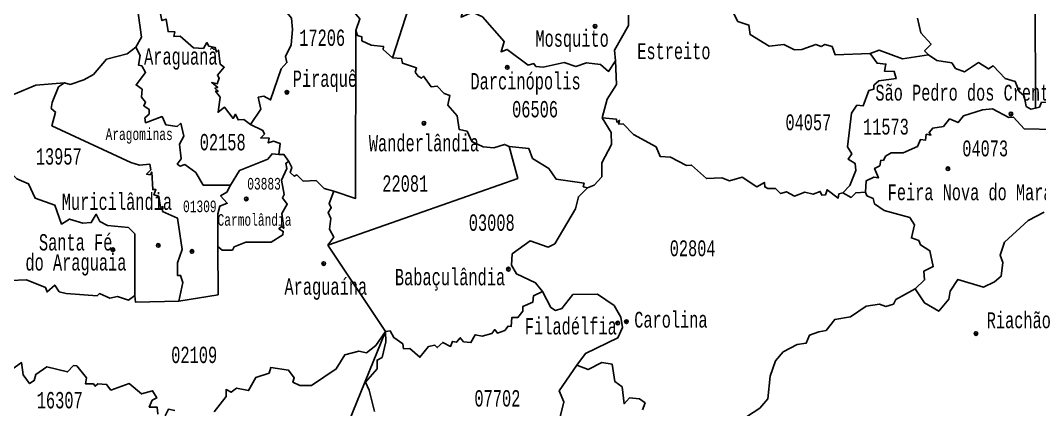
# Model space of a CAD drawing. Header units: millimetres. Extents: x 9851 to 10267, y 23387 to 23778.
# Drawn here: x 10101.29 to 10126.13, y 23649.32 to 23658.81 of the extents above; entities that cross this region are included whole.
import ezdxf
from ezdxf.enums import TextEntityAlignment as Align

# ---------------------------------------------------------------- set-up
doc = ezdxf.new("R2010")
doc.units = ezdxf.units.MM
doc.layers.add('3', color=7, linetype='Continuous')
doc.styles.add('MONOTXT', font='MONOTXT', dxfattribs={"height": 0.2})

# ---------------------------------------------------------------- blocks, each defined once
blk = doc.blocks.new('SEDE')
at = {"layer": '3', "color": 7, "linetype": 'Continuous'}
blk.add_circle((0, 0), 0.00451, dxfattribs=at)

msp = doc.modelspace()

# ---------------------------------------------------------------- linework, layer by layer
at = {"color": 7, "linetype": 'Continuous'}
for p, q in [((10126.035, 23656.668), (10126.007, 23662.05)), ((10110.759, 23659.135), (10110.354, 23657.897)), ((10110.183, 23651.225), (10108.783, 23653.333))]:
    msp.add_line(p, q, dxfattribs=at)
for points in [[(10109.464, 23658.563), (10109.561, 23658.848), (10109.413, 23659.018), (10109.491, 23659.24), (10109.342, 23659.527), (10109.235, 23659.547), (10109.139, 23659.71), (10108.94, 23659.746), (10108.851, 23659.881), (10108.86, 23660.001), (10108.738, 23660.06), (10108.607, 23660.282), (10108.495, 23660.115), (10108.335, 23660.227), (10108.292, 23660.369), (10108.142, 23660.331), (10108.061, 23660.42), (10107.881, 23660.297)], [(10106.896, 23656.271), (10107.15, 23656.648), (10107.083, 23656.939), (10107.219, 23656.963), (10107.385, 23656.874), (10107.643, 23657.63), (10107.783, 23657.781), (10107.749, 23657.929), (10107.888, 23658.218), (10107.92, 23658.589), (10107.892, 23658.865), (10107.754, 23659.038), (10107.736, 23659.205), (10107.823, 23659.323), (10107.736, 23659.404), (10107.84, 23659.569), (10107.822, 23659.687), (10107.951, 23659.736), (10107.969, 23659.904), (10107.91, 23659.928), (10108.007, 23660.113), (10107.881, 23660.297)], [(10104.1, 23658.16), (10104.237, 23658.398), (10104.123, 23659.219), (10104.289, 23659.558), (10104.294, 23659.708), (10104.438, 23659.918)], [(10115.795, 23657.828), (10115.623, 23657.567), (10115.425, 23657.739), (10115.083, 23657.775), (10114.824, 23657.683), (10114.538, 23657.783), (10114.029, 23657.67), (10113.853, 23657.683), (10113.8, 23657.756), (10113.66, 23657.722), (10113.153, 23658.104), (10113.002, 23658.048), (10113.08, 23658.293), (10112.549, 23658.896), (10112.31, 23659.011), (10112.027, 23658.889), (10112.167, 23659.395)], [(10106.896, 23656.271), (10106.732, 23656.397), (10106.593, 23656.383), (10106.527, 23656.524), (10106.469, 23656.419), (10106.262, 23656.694), (10106.104, 23656.572), (10106.16, 23656.94), (10106.045, 23657.086), (10106.11, 23657.089), (10106.03, 23657.161), (10106.097, 23657.178), (10105.951, 23657.293), (10106.085, 23657.266), (10106.135, 23657.4), (10106.089, 23657.477), (10106.254, 23657.667), (10106.159, 23657.745), (10106.113, 23658.086), (10106.069, 23658.04), (10106.033, 23658.147), (10105.88, 23658.179), (10105.833, 23658.271), (10105.746, 23658.127), (10105.507, 23658.143), (10105.177, 23658.424), (10105.027, 23658.422), (10105.049, 23658.535), (10104.888, 23658.539), (10104.837, 23658.843), (10104.738, 23658.808), (10104.699, 23658.969)], [(10115.795, 23657.828), (10115.77, 23658.084), (10116.109, 23658.684), (10116.112, 23658.941)], [(10121.999, 23658.007), (10121.144, 23657.974), (10121.072, 23658.173), (10120.896, 23658.226), (10120.807, 23658.174), (10120.675, 23658.224), (10120.333, 23658.099), (10120.156, 23658.096), (10119.893, 23658.222), (10119.539, 23658.181), (10119.074, 23658.465), (10119.046, 23658.695), (10118.776, 23658.785), (10118.637, 23659.051)], [(10123.425, 23657.968), (10123.327, 23658.072), (10123.487, 23658.232), (10123.237, 23658.509), (10123.154, 23658.868)], [(10108.925, 23654.646), (10109.458, 23654.47), (10109.464, 23658.563)], [(10109.464, 23658.563), (10109.501, 23658.445), (10109.609, 23658.411), (10109.609, 23658.315), (10109.835, 23658.205), (10110.137, 23658.175), (10110.131, 23658.104), (10110.354, 23657.897)], [(10102.358, 23657.29), (10102.498, 23657.25), (10102.83, 23657.36), (10103.065, 23657.489), (10103.388, 23657.869), (10103.89, 23657.999), (10104.1, 23658.16)], [(10106.407, 23654.793), (10105.744, 23654.795), (10105.561, 23655.102), (10105.296, 23655.296), (10105.182, 23655.255), (10105.108, 23655.306), (10105.208, 23655.436), (10105.166, 23655.79), (10105.269, 23655.992), (10105.197, 23656.304), (10105.111, 23656.227), (10104.834, 23656.262), (10104.742, 23656.466), (10104.338, 23656.314), (10104.318, 23656.434), (10104.427, 23656.528), (10104.423, 23656.639), (10104.294, 23656.728), (10104.332, 23656.814), (10104.235, 23656.94), (10104.254, 23657.134), (10104.107, 23657.238), (10104.336, 23657.539), (10104.246, 23657.704), (10104.164, 23657.723), (10104.205, 23657.951), (10104.1, 23658.16)], [(10123.425, 23657.968), (10122.79, 23657.876), (10122.222, 23658.087), (10121.999, 23658.007)], [(10110.354, 23657.897), (10110.574, 23657.885), (10110.597, 23657.766), (10110.944, 23657.658), (10110.912, 23657.545), (10110.98, 23657.45), (10111.061, 23657.4), (10111.113, 23657.451), (10111.297, 23657.192), (10111.448, 23657.209), (10111.617, 23657.026), (10111.753, 23656.982), (10111.702, 23656.744), (10111.937, 23656.486), (10111.98, 23656.153), (10112.174, 23656.107), (10112.287, 23655.859), (10112.567, 23655.729), (10112.824, 23655.706), (10113.09, 23655.787), (10113.197, 23655.739)], [(10115.465, 23656.434), (10115.589, 23656.894), (10115.815, 23657.248), (10115.795, 23657.828)], [(10121.999, 23658.007), (10122.171, 23657.766), (10122.383, 23657.744), (10122.351, 23657.572), (10122.588, 23657.567), (10122.637, 23657.393), (10122.21, 23657.341), (10122.09, 23657.23), (10122.094, 23657.135), (10121.97, 23657.101), (10121.83, 23656.724), (10121.678, 23656.74), (10121.548, 23656.548), (10121.45, 23655.731), (10121.553, 23655.555), (10121.465, 23655.427), (10121.632, 23655.322), (10121.654, 23655.148), (10121.509, 23654.786), (10121.335, 23654.607)], [(10126.035, 23656.668), (10125.919, 23656.643), (10125.801, 23656.714), (10125.754, 23656.973), (10125.631, 23657.076), (10125.538, 23657.322), (10125.288, 23657.394), (10124.997, 23657.705), (10124.888, 23657.627), (10124.643, 23657.781), (10124.303, 23657.556), (10124.083, 23657.638), (10123.99, 23657.774), (10123.626, 23657.835), (10123.425, 23657.968)], [(10100.445, 23656.782), (10100.568, 23656.955), (10101.119, 23657.002), (10101.663, 23657.232), (10102.358, 23657.29)], [(10105.147, 23651.969), (10105.249, 23652.423), (10105.192, 23652.593), (10105.119, 23652.589), (10105.115, 23652.897), (10105.228, 23653.228), (10105.113, 23653.993), (10104.754, 23654.153), (10104.755, 23654.271), (10104.699, 23654.247), (10104.658, 23654.523), (10104.543, 23654.558), (10104.588, 23654.687), (10104.514, 23654.687), (10104.487, 23655.112), (10104.447, 23655.045), (10104.364, 23655.058), (10104.467, 23655.171), (10104.445, 23655.305), (10104.192, 23655.281), (10103.976, 23655.348), (10102.053, 23656.242), (10102.145, 23656.577), (10102.038, 23656.665), (10102.057, 23656.808), (10102.214, 23657.189), (10102.358, 23657.29)], [(10104.077, 23652.103), (10104.075, 23653.605), (10103.918, 23653.762), (10103.412, 23653.807), (10103.223, 23653.91), (10103.137, 23654.085), (10103.012, 23653.881), (10102.809, 23653.865), (10102.486, 23653.966), (10102.29, 23653.843), (10102.123, 23654.31), (10101.646, 23654.474), (10101.487, 23654.824), (10101.196, 23654.946), (10101.038, 23655.103), (10100.872, 23655.119), (10100.708, 23655.284), (10100.586, 23655.627), (10100.561, 23656.106), (10100.479, 23656.19), (10100.553, 23656.525), (10100.445, 23656.782)], [(10126.498, 23656.152), (10125.758, 23656.17), (10125.497, 23656.452), (10125.382, 23656.447), (10124.983, 23656.652), (10124.74, 23656.629), (10124.274, 23656.487), (10124.142, 23656.321), (10123.935, 23656.408), (10123.787, 23656.221), (10123.528, 23656.184), (10123.435, 23656.075), (10123.483, 23656.015), (10123.366, 23656.033), (10123.352, 23655.894), (10123.229, 23655.91), (10123.152, 23655.737), (10122.808, 23655.581), (10122.515, 23655.583), (10122.371, 23655.497), (10122.323, 23655.394), (10122.262, 23655.403), (10122.236, 23655.267), (10122.11, 23655.2), (10122.202, 23654.969), (10122.091, 23654.99), (10121.903, 23654.897), (10121.887, 23654.62)], [(10126.035, 23656.668), (10126.126, 23656.696), (10126.18, 23656.817), (10126.338, 23656.811), (10126.693, 23656.488), (10126.821, 23656.536), (10126.883, 23656.394), (10127.048, 23656.356), (10127.127, 23656.092), (10127.051, 23655.993), (10127.214, 23655.722), (10127.444, 23655.558), (10127.693, 23655.714)], [(10115.107, 23654.73), (10115.274, 23654.796), (10115.457, 23654.996), (10115.461, 23655.337), (10115.695, 23655.786), (10115.686, 23656.077), (10115.465, 23656.434)], [(10121.335, 23654.607), (10121.238, 23654.579), (10121.222, 23654.478), (10120.95, 23654.681), (10120.913, 23654.562), (10120.825, 23654.548), (10120.784, 23654.643), (10120.61, 23654.574), (10120.406, 23654.619), (10120.157, 23654.526), (10119.958, 23654.633), (10119.816, 23654.587), (10119.69, 23654.715), (10119.508, 23654.712), (10119.43, 23654.753), (10119.421, 23654.862), (10119.237, 23654.756), (10118.882, 23654.992), (10118.57, 23654.9), (10118.382, 23654.975), (10118.009, 23654.955), (10117.648, 23655.284), (10117.525, 23655.272), (10117.13, 23655.48), (10116.885, 23655.491), (10116.781, 23655.727), (10116.228, 23656.026), (10115.983, 23656.287), (10115.868, 23656.28), (10115.892, 23656.371), (10115.824, 23656.331), (10115.815, 23656.404), (10115.465, 23656.434)], [(10106.896, 23656.271), (10107.198, 23656.129), (10107.235, 23656.039), (10107.144, 23655.945), (10107.347, 23655.942), (10107.328, 23655.825), (10107.455, 23655.864), (10107.621, 23655.807), (10107.584, 23655.543)], [(10113.197, 23655.739), (10113.411, 23654.96), (10108.783, 23653.333)], [(10113.197, 23655.739), (10113.679, 23655.688), (10113.77, 23655.447), (10114.166, 23655.199), (10114.343, 23654.943), (10115.028, 23654.842), (10115.006, 23654.755), (10115.107, 23654.73)], [(10106.096, 23653.301), (10106.202, 23653.209), (10106.453, 23653.205), (10106.501, 23653.294), (10106.785, 23653.4), (10107.402, 23653.408), (10107.682, 23653.582), (10107.694, 23653.666), (10107.588, 23653.733), (10107.649, 23653.783), (10107.708, 23653.743), (10107.66, 23654.102), (10107.791, 23654.327), (10107.673, 23654.482), (10107.717, 23654.568), (10107.653, 23654.917), (10107.783, 23655.197), (10107.758, 23655.33), (10107.83, 23655.373)], [(10107.584, 23655.543), (10107.422, 23655.56), (10107.316, 23655.43), (10106.627, 23655.154), (10106.407, 23654.793)], [(10107.584, 23655.543), (10107.709, 23655.545), (10107.83, 23655.373)], [(10107.83, 23655.373), (10107.902, 23655.228), (10107.865, 23655.106), (10107.962, 23655.013), (10108.022, 23655.044), (10108.18, 23654.888), (10108.495, 23654.905), (10108.692, 23654.715), (10108.925, 23654.646)], [(10106.407, 23654.793), (10106.322, 23654.624), (10106.166, 23654.533), (10106.329, 23654.354), (10106.144, 23654.283), (10106.099, 23654.095), (10106.096, 23653.301)], [(10108.783, 23653.333), (10108.925, 23653.529), (10108.823, 23653.724), (10108.854, 23653.984), (10108.786, 23654.129), (10108.865, 23654.24), (10108.813, 23654.346), (10108.925, 23654.646)], [(10115.107, 23654.73), (10114.887, 23654.51), (10114.815, 23654.213), (10114.312, 23653.361), (10114.153, 23653.283), (10113.709, 23653.438), (10113.277, 23653.119), (10113.258, 23652.843), (10113.382, 23652.628), (10113.846, 23652.414), (10114.012, 23652.199)], [(10121.887, 23654.62), (10121.651, 23654.607), (10121.535, 23654.493), (10121.335, 23654.607)], [(10123.094, 23652.269), (10123.329, 23652.482), (10123.309, 23652.697), (10123.537, 23652.81), (10123.457, 23653.194), (10123.227, 23653.338), (10123.183, 23653.442), (10123.007, 23653.506), (10123.082, 23653.823), (10122.964, 23654.002), (10122.34, 23654.175), (10122.107, 23654.336), (10122.072, 23654.47), (10121.92, 23654.536), (10121.887, 23654.62)], [(10126.244, 23654.139), (10125.853, 23653.934), (10125.276, 23653.404), (10125.172, 23653.087), (10125.238, 23652.906), (10125.191, 23652.573), (10125.028, 23652.437), (10124.763, 23652.309), (10124.139, 23652.496), (10123.953, 23652.206), (10123.915, 23652.013), (10123.674, 23651.72), (10123.323, 23651.923), (10123.094, 23652.269)], [(10106.096, 23653.301), (10106.105, 23652.124), (10105.147, 23651.969)], [(10104.077, 23652.103), (10103.924, 23651.989), (10103.655, 23652.078), (10103.467, 23652.04), (10103.214, 23652.152), (10103.16, 23652.098), (10102.4, 23652.156), (10102.233, 23652.196), (10102.125, 23652.357), (10101.937, 23652.192), (10101.899, 23652.301), (10101.436, 23652.486), (10101.036, 23652.468), (10100.596, 23652.186), (10100.397, 23652.363), (10100.312, 23652.345), (10100.054, 23652.502), (10099.693, 23652.562), (10099.589, 23652.675), (10098.885, 23652.872)], [(10110.183, 23651.225), (10110.296, 23651.242), (10110.388, 23651.076), (10110.611, 23650.925), (10110.626, 23650.805), (10110.781, 23650.811), (10111.025, 23650.598), (10111.232, 23650.858), (10111.386, 23650.892), (10111.446, 23650.834), (10111.582, 23650.958), (10111.773, 23650.861), (10111.82, 23650.983), (10111.918, 23650.964), (10112.01, 23651.073), (10112.091, 23650.971), (10112.268, 23650.957), (10112.375, 23651.148), (10112.545, 23651.11), (10112.782, 23651.174), (10112.849, 23651.271), (10112.915, 23651.188), (10113.095, 23651.249), (10113.174, 23651.359), (10113.252, 23651.35), (10113.263, 23651.566), (10113.415, 23651.571), (10113.531, 23651.721), (10113.533, 23651.835), (10113.777, 23651.94), (10113.792, 23652.095), (10114.012, 23652.199)], [(10114.012, 23652.199), (10114.217, 23651.815), (10114.332, 23651.742), (10114.486, 23651.788), (10114.755, 23652.129), (10115.355, 23652.139), (10115.758, 23651.858), (10115.926, 23651.579), (10115.967, 23651.326), (10115.852, 23651.07), (10115.06, 23650.692), (10114.847, 23650.402)], [(10118.801, 23649.026), (10119.313, 23649.36), (10119.503, 23649.588), (10119.567, 23650.135), (10119.694, 23650.515), (10119.882, 23650.732), (10120.221, 23650.908), (10120.441, 23650.938), (10120.52, 23651.14), (10120.753, 23651.215), (10120.926, 23651.249), (10121.139, 23651.521), (10121.523, 23651.58), (10121.903, 23651.842), (10122.227, 23651.89), (10122.386, 23651.833), (10122.569, 23651.893), (10122.627, 23652.006), (10123.094, 23652.269)], [(10104.077, 23652.103), (10104.094, 23651.941), (10105.147, 23651.969)], [(10105.998, 23646.287), (10106.06, 23646.33), (10106.153, 23646.24), (10107.742, 23645.61), (10108.112, 23645.977), (10108.189, 23646.425), (10108.322, 23646.601), (10108.581, 23646.508), (10108.85, 23646.631), (10109.035, 23646.568), (10109.092, 23646.459), (10109.232, 23646.456), (10109.216, 23646.572), (10109.354, 23646.673), (10109.362, 23647.03), (10109.286, 23647.131), (10109.21, 23647.123), (10109.186, 23647.249), (10109.07, 23647.335), (10109.03, 23647.596), (10108.843, 23647.675), (10108.867, 23647.732), (10108.785, 23647.785), (10110.183, 23651.225)], [(10106.012, 23649.269), (10106.303, 23649.64), (10106.301, 23649.812), (10106.421, 23649.744), (10106.551, 23649.847), (10106.848, 23649.787), (10107.022, 23650.101), (10107.348, 23650.212), (10107.394, 23650.35), (10107.822, 23650.282), (10107.962, 23650.093), (10107.924, 23649.994), (10108.097, 23649.906), (10108.384, 23649.912), (10108.987, 23650.312), (10109.192, 23650.655), (10109.534, 23650.744), (10109.72, 23650.709), (10109.948, 23650.884), (10110.183, 23651.225)], [(10109.92, 23649.275), (10109.789, 23649.798), (10109.701, 23649.992), (10109.98, 23650.317), (10109.983, 23650.528), (10110.102, 23650.596), (10110.198, 23650.976), (10110.183, 23651.225)], [(10100.753, 23650.07), (10101.317, 23650.468), (10101.354, 23650.172), (10101.51, 23649.957), (10101.625, 23650.028), (10101.66, 23650.181), (10101.927, 23650.361), (10102.432, 23650.239), (10102.577, 23650.394), (10102.662, 23650.386), (10102.897, 23650.1), (10102.87, 23649.954), (10103.071, 23649.949), (10103.11, 23649.892), (10103.178, 23649.949), (10103.386, 23649.938), (10103.492, 23649.799), (10103.941, 23649.956), (10104.241, 23649.705), (10104.51, 23649.78), (10104.612, 23649.608), (10104.499, 23649.552), (10104.427, 23649.385), (10104.618, 23649.385), (10104.64, 23649.208)], [(10114.847, 23650.402), (10114.42, 23649.782), (10114.533, 23649.515), (10114.438, 23649.117), (10114.414, 23648.502), (10113.99, 23648.021), (10113.553, 23647.822)], [(10114.847, 23650.402), (10115.124, 23650.297), (10115.463, 23650.468), (10115.709, 23650.43), (10115.777, 23650.005), (10115.953, 23649.876), (10116.004, 23649.463), (10116.138, 23649.61), (10116.375, 23649.581), (10116.513, 23649.486), (10116.455, 23649.316)], [(10104.813, 23649.173), (10104.895, 23649.329), (10105.05, 23649.298)]]:
    msp.add_lwpolyline(points, dxfattribs=at)
for p in [(10115.294, 23658.668), (10113.155, 23657.663), (10107.783, 23657.057), (10125.433, 23656.53), (10111.122, 23656.302), (10123.897, 23655.193), (10106.791, 23654.46), (10103.541, 23653.221), (10104.647, 23653.324), (10105.469, 23653.177), (10108.68, 23652.882), (10113.183, 23652.746), (10115.849, 23651.432), (10116.058, 23651.466), (10124.58, 23651.174)]:
    msp.add_point(p, dxfattribs=at)

# ---------------------------------------------------------------- block references
for p, xscale, yscale, zscale, rotation in [((10115.294, 23658.668), 10.0000138506118, 10.0000138506118, 10, 0.5610985126230734), ((10113.155, 23657.663), 10, 10, 10, 0.5533615473563265), ((10107.783, 23657.057), 10, 10, 10, 0.5208102919274009), ((10111.122, 23656.302), 9.999989097653653, 9.999989097653653, 10, 0.5464249406408351), ((10125.433, 23656.53), 10, 10, 10, 0.6318062102845303), ((10123.897, 23655.193), 10, 10, 10, 0.6323397870831065), ((10106.791, 23654.46), 10, 10, 10, 0.5234782293427064), ((10104.647, 23653.324), 9.999978515570517, 9.999978515570517, 10, 0.5109389039432763), ((10103.541, 23653.221), 10.00001190294691, 10.00001190294691, 10, 0.5023991233649339), ((10105.469, 23653.177), 9.999988964621446, 9.999988964621446, 10, 0.5176087640487795), ((10108.68, 23652.882), 9.999983784170386, 9.999983784170386, 10, 0.5432234244340531), ((10113.183, 23652.746), 10, 10, 10, 0.5765750663194852), ((10115.849, 23651.432), 9.999999999999998, 9.999999999999998, 9.999999999999998, 0.6016561442780279), ((10116.058, 23651.466), 10, 10, 10, 0.6029900949851508), ((10124.58, 23651.174), 10.00001653857088, 10.00001653857088, 10, 0.6624897801286442)]:
    msp.add_blockref('SEDE', p, dxfattribs=dict(at, xscale=xscale, yscale=yscale, zscale=zscale, rotation=rotation))

# ---------------------------------------------------------------- texts
at = {"color": 7, "linetype": 'Continuous', "style": 'MONOTXT'}
for s, height, width, p in [('17206', 0.3979, 0.650003, (10108.643, 23658.388)), ('Mosquito', 0.3979, 0.650001, (10114.735, 23658.325)), ('Araguan%%227', 0.39795, 0.649998, (10105.197, 23657.883)), ('Piraqu%%234', 0.39799, 0.65, (10108.709, 23657.347)), ('Darcin%%243polis', 0.398, 0.649998, (10113.601, 23657.285)), ('06506', 0.3981, 0.650002, (10113.832, 23656.646)), ('Aragominas', 0.2837, 0.666667, (10104.182, 23656.005)), ('03883', 0.2837, 0.66666, (10107.226, 23654.829)), ('22081', 0.3982, 0.649997, (10110.668, 23654.834)), ('Muricil%%226ndia', 0.39824, 0.650001, (10103.639, 23654.407)), ('01309', 0.2838, 0.66666, (10105.66, 23654.277)), ('Carmol%%226ndia', 0.28377, 0.666663, (10106.993, 23653.958)), ('03008', 0.3983, 0.649998, (10112.776, 23653.881)), ('02109', 0.3986, 0.650003, (10105.523, 23650.656)), ('16307', 0.3987, 0.65, (10102.245, 23649.552)), ('07702', 0.3987, 0.650002, (10112.914, 23649.597))]:
    msp.add_text(s, height=height, dxfattribs=dict(at, width=width)).set_placement(p, align=Align.MIDDLE)
for s, height, width, p in [('Estreito', 0.3862, 0.66746, (10116.324, 23658.252)), ('S%%227o Pedro dos Crentes', 0.38623, 0.667463, (10122.129, 23657.242)), ('Carolina', 0.3867, 0.667462, (10116.25, 23651.707)), ('Riach%%227o', 0.38669, 0.667464, (10124.842, 23651.693))]:
    msp.add_text(s, height=height, dxfattribs=dict(at, width=width)).set_placement(p, align=Align.TOP_LEFT)
for s, height, rotation, width, p in [('04057', 0.3863, 360, 0.667462, (10119.936, 23656.519)), ('11573', 0.3863, 360, 0.667462, (10121.827, 23656.413)), ('04073', 0.3863, 360, 0.667465, (10124.247, 23655.883)), ('Feira Nova do Maranh%%227o', 0.38643, 360, 0.66746, (10122.428, 23654.813)), ('02804', 0.3865, 0, 0.667464, (10117.115, 23653.448))]:
    msp.add_text(s, height=height, rotation=rotation, dxfattribs=dict(at, width=width)).set_placement(p, align=Align.TOP_LEFT)
for s, width, p in [('02158', 0.649998, (10106.218, 23655.842)), ('13957', 0.649997, (10102.221, 23655.494))]:
    msp.add_text(s, height=0.3981, rotation=0, dxfattribs=dict(at, width=width)).set_placement(p, align=Align.MIDDLE)
at = {"color": 7, "linetype": 'Continuous', "style": 'MONOTXT', "width": 0.65}
msp.add_text('Wanderl%%226ndia', height=0.3981, dxfattribs=at).set_placement((10111.123, 23656.017), align=Align.TOP_CENTER)
for s, p in [(' Santa F%%233    ', (10104.425, 23653.201)), ('do Araguaia', (10103.871, 23652.713))]:
    msp.add_text(s, height=0.39794, rotation=359.9971, dxfattribs=at).set_placement(p, align=Align.RIGHT)
at = {"color": 7, "linetype": 'Continuous', "style": 'MONOTXT'}
for s, height, width, p in [('Baba%%231ul%%226ndia', 0.39838, 0.65, (10113.104, 23652.752)), ('Filad%%233lfia', 0.39849, 0.650002, (10115.825, 23651.552))]:
    msp.add_text(s, height=height, dxfattribs=dict(at, width=width)).set_placement(p, align=Align.TOP_RIGHT)
at = {"color": 7, "linetype": 'Continuous', "style": 'MONOTXT', "width": 0.649998}
msp.add_text('Aragua%%237na', height=0.3984, rotation=0, dxfattribs=at).set_placement((10109.74, 23652.52), align=Align.TOP_RIGHT)

doc.saveas('drawing.dxf')
